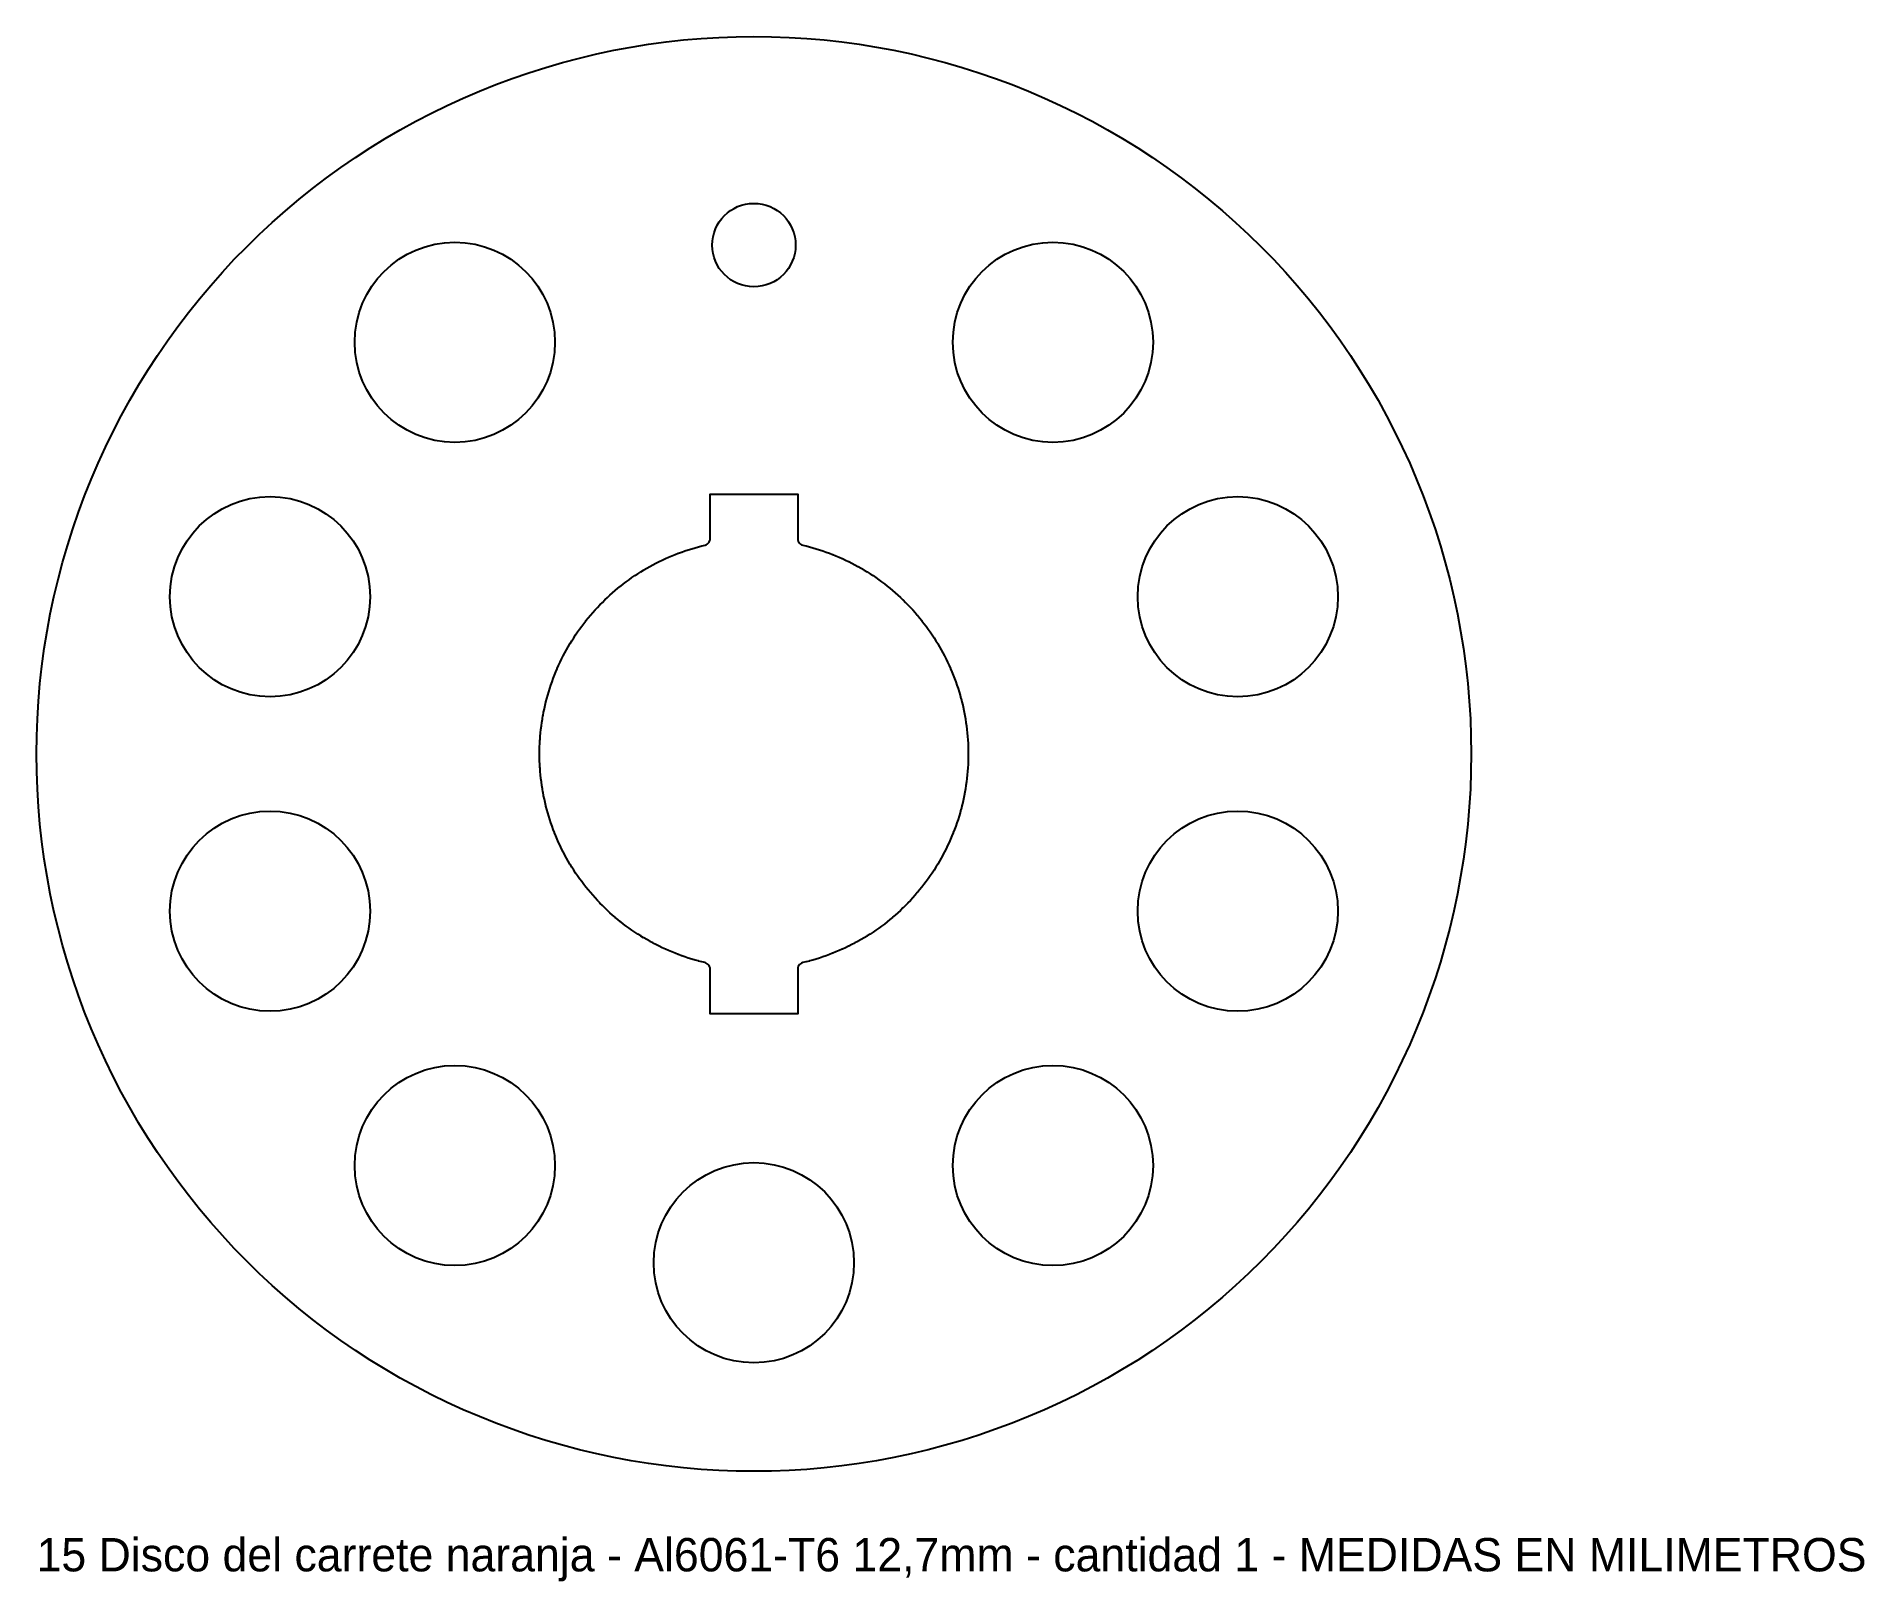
# Model space of a CAD drawing. Header units: millimetres. Extents: x -86 to 133, y -99 to 86.
import ezdxf

# ---------------------------------------------------------------- set-up
doc = ezdxf.new("R2010")
doc.units = ezdxf.units.MM
doc.layers.add('CORTE', color=1, linetype='Continuous')
doc.layers.add('NOTAS', color=3, linetype='Continuous')

msp = doc.modelspace()

# ---------------------------------------------------------------- linework, layer by layer
at = {"layer": 'CORTE'}
for points in [[(86, 0), (85.97, -2.11), (85.9, -4.22), (85.77, -6.33), (85.59, -8.43), (85.35, -10.53), (85.07, -12.62), (84.73, -14.7), (84.35, -16.78), (83.91, -18.84), (83.42, -20.9), (82.88, -22.94), (82.3, -24.96), (81.66, -26.98), (80.97, -28.97), (80.24, -30.95), (79.45, -32.91), (78.62, -34.85), (77.74, -36.77), (76.82, -38.67), (75.85, -40.54), (74.83, -42.39), (73.76, -44.21), (72.66, -46.01), (71.51, -47.78), (70.31, -49.52), (69.08, -51.23), (67.8, -52.91), (66.48, -54.56), (65.12, -56.17), (63.72, -57.75), (62.29, -59.3), (60.81, -60.81), (59.3, -62.29), (57.75, -63.72), (56.17, -65.12), (54.56, -66.48), (52.91, -67.8), (51.23, -69.08), (49.52, -70.31), (47.78, -71.51), (46.01, -72.66), (44.21, -73.76), (42.39, -74.83), (40.54, -75.85), (38.67, -76.82), (36.77, -77.74), (34.85, -78.62), (32.91, -79.45), (30.95, -80.24), (28.97, -80.97), (26.98, -81.66), (24.96, -82.3), (22.94, -82.88), (20.9, -83.42), (18.84, -83.91), (16.78, -84.35), (14.7, -84.73), (12.62, -85.07), (10.53, -85.35), (8.43, -85.59), (6.33, -85.77), (4.22, -85.9), (2.11, -85.97), (0, -86), (-2.11, -85.97), (-4.22, -85.9), (-6.33, -85.77), (-8.43, -85.59), (-10.53, -85.35), (-12.62, -85.07), (-14.7, -84.73), (-16.78, -84.35), (-18.84, -83.91), (-20.9, -83.42), (-22.94, -82.88), (-24.96, -82.3), (-26.98, -81.66), (-28.97, -80.97), (-30.95, -80.24), (-32.91, -79.45), (-34.85, -78.62), (-36.77, -77.74), (-38.67, -76.82), (-40.54, -75.85), (-42.39, -74.83), (-44.21, -73.76), (-46.01, -72.66), (-47.78, -71.51), (-49.52, -70.31), (-51.23, -69.08), (-52.91, -67.8), (-54.56, -66.48), (-56.17, -65.12), (-57.75, -63.72), (-59.3, -62.29), (-60.81, -60.81), (-62.29, -59.3), (-63.72, -57.75), (-65.12, -56.17), (-66.48, -54.56), (-67.8, -52.91), (-69.08, -51.23), (-70.31, -49.52), (-71.51, -47.78), (-72.66, -46.01), (-73.76, -44.21), (-74.83, -42.39), (-75.85, -40.54), (-76.82, -38.67), (-77.74, -36.77), (-78.62, -34.85), (-79.45, -32.91), (-80.24, -30.95), (-80.97, -28.97), (-81.66, -26.98), (-82.3, -24.96), (-82.88, -22.94), (-83.42, -20.9), (-83.91, -18.84), (-84.35, -16.78), (-84.73, -14.7), (-85.07, -12.62), (-85.35, -10.53), (-85.59, -8.43), (-85.77, -6.33), (-85.9, -4.22), (-85.97, -2.11), (-86, 0), (-85.97, 2.11), (-85.9, 4.22), (-85.77, 6.33), (-85.59, 8.43), (-85.35, 10.53), (-85.07, 12.62), (-84.73, 14.7), (-84.35, 16.78), (-83.91, 18.84), (-83.42, 20.9), (-82.88, 22.94), (-82.3, 24.96), (-81.66, 26.98), (-80.97, 28.97), (-80.24, 30.95), (-79.45, 32.91), (-78.62, 34.85), (-77.74, 36.77), (-76.82, 38.67), (-75.85, 40.54), (-74.83, 42.39), (-73.76, 44.21), (-72.66, 46.01), (-71.51, 47.78), (-70.31, 49.52), (-69.08, 51.23), (-67.8, 52.91), (-66.48, 54.56), (-65.12, 56.17), (-63.72, 57.75), (-62.29, 59.3), (-60.81, 60.81), (-59.3, 62.29), (-57.75, 63.72), (-56.17, 65.12), (-54.56, 66.48), (-52.91, 67.8), (-51.23, 69.08), (-49.52, 70.31), (-47.78, 71.51), (-46.01, 72.66), (-44.21, 73.76), (-42.39, 74.83), (-40.54, 75.85), (-38.67, 76.82), (-36.77, 77.74), (-34.85, 78.62), (-32.91, 79.45), (-30.95, 80.24), (-28.97, 80.97), (-26.98, 81.66), (-24.96, 82.3), (-22.94, 82.88), (-20.9, 83.42), (-18.84, 83.91), (-16.78, 84.35), (-14.7, 84.73), (-12.62, 85.07), (-10.53, 85.35), (-8.43, 85.59), (-6.33, 85.77), (-4.22, 85.9), (-2.11, 85.97), (0, 86), (2.11, 85.97), (4.22, 85.9), (6.33, 85.77), (8.43, 85.59), (10.53, 85.35), (12.62, 85.07), (14.7, 84.73), (16.78, 84.35), (18.84, 83.91), (20.9, 83.42), (22.94, 82.88), (24.96, 82.3), (26.98, 81.66), (28.97, 80.97), (30.95, 80.24), (32.91, 79.45), (34.85, 78.62), (36.77, 77.74), (38.67, 76.82), (40.54, 75.85), (42.39, 74.83), (44.21, 73.76), (46.01, 72.66), (47.78, 71.51), (49.52, 70.31), (51.23, 69.08), (52.91, 67.8), (54.56, 66.48), (56.17, 65.12), (57.75, 63.72), (59.3, 62.29), (60.81, 60.81), (62.29, 59.3), (63.72, 57.75), (65.12, 56.17), (66.48, 54.56), (67.8, 52.91), (69.08, 51.23), (70.31, 49.52), (71.51, 47.78), (72.66, 46.01), (73.76, 44.21), (74.83, 42.39), (75.85, 40.54), (76.82, 38.67), (77.74, 36.77), (78.62, 34.85), (79.45, 32.91), (80.24, 30.95), (80.97, 28.97), (81.66, 26.98), (82.3, 24.96), (82.88, 22.94), (83.42, 20.9), (83.91, 18.84), (84.35, 16.78), (84.73, 14.7), (85.07, 12.62), (85.35, 10.53), (85.59, 8.43), (85.77, 6.33), (85.9, 4.22), (85.97, 2.11), (86, 0)], [(-5.25, -25.8), (-5.26, -25.65), (-5.31, -25.5), (-5.38, -25.37), (-5.47, -25.25), (-5.59, -25.15), (-5.72, -25.07), (-5.86, -25.02), (-6.24, -24.93), (-6.25, -24.93), (-6.65, -24.83), (-6.65, -24.82), (-7.05, -24.71), (-7.06, -24.71), (-7.46, -24.59), (-7.46, -24.59), (-7.86, -24.47), (-7.86, -24.47), (-8.26, -24.34), (-8.26, -24.34), (-8.65, -24.2), (-8.66, -24.2), (-9.05, -24.05), (-9.06, -24.05), (-9.44, -23.9), (-9.45, -23.9), (-9.83, -23.74), (-9.84, -23.74), (-10.22, -23.58), (-10.23, -23.58), (-10.6, -23.41), (-10.61, -23.41), (-10.99, -23.23), (-10.99, -23.23), (-11.36, -23.05), (-11.37, -23.05), (-11.74, -22.86), (-11.75, -22.86), (-12.11, -22.67), (-12.12, -22.66), (-12.48, -22.47), (-12.49, -22.46), (-12.85, -22.26), (-12.85, -22.26), (-13.21, -22.05), (-13.22, -22.04), (-13.57, -21.83), (-13.57, -21.82), (-13.92, -21.6), (-13.93, -21.6), (-14.28, -21.37), (-14.28, -21.37), (-14.62, -21.13), (-14.63, -21.13), (-14.97, -20.89), (-14.97, -20.89), (-15.31, -20.64), (-15.31, -20.64), (-15.64, -20.39), (-15.65, -20.39), (-15.97, -20.13), (-15.98, -20.13), (-16.3, -19.87), (-16.31, -19.86), (-16.62, -19.6), (-16.63, -19.59), (-16.94, -19.32), (-16.95, -19.32), (-17.26, -19.04), (-17.26, -19.04), (-17.57, -18.76), (-17.57, -18.76), (-17.87, -18.47), (-17.88, -18.47), (-18.17, -18.17), (-18.17, -18.17), (-18.47, -17.88), (-18.47, -17.87), (-18.76, -17.57), (-18.76, -17.57), (-19.04, -17.26), (-19.04, -17.26), (-19.32, -16.95), (-19.32, -16.94), (-19.59, -16.63), (-19.6, -16.62), (-19.86, -16.31), (-19.87, -16.3), (-20.13, -15.98), (-20.13, -15.97), (-20.39, -15.65), (-20.39, -15.64), (-20.64, -15.31), (-20.64, -15.31), (-20.89, -14.97), (-20.89, -14.97), (-21.13, -14.63), (-21.13, -14.62), (-21.37, -14.28), (-21.37, -14.28), (-21.6, -13.93), (-21.6, -13.92), (-21.82, -13.57), (-21.83, -13.57), (-22.04, -13.22), (-22.05, -13.21), (-22.26, -12.85), (-22.26, -12.85), (-22.46, -12.49), (-22.47, -12.48), (-22.66, -12.12), (-22.67, -12.11), (-22.86, -11.75), (-22.86, -11.74), (-23.05, -11.37), (-23.05, -11.36), (-23.23, -10.99), (-23.23, -10.99), (-23.41, -10.61), (-23.41, -10.6), (-23.58, -10.23), (-23.58, -10.22), (-23.74, -9.84), (-23.74, -9.83), (-23.9, -9.45), (-23.9, -9.44), (-24.05, -9.06), (-24.05, -9.05), (-24.2, -8.66), (-24.2, -8.65), (-24.34, -8.26), (-24.34, -8.26), (-24.47, -7.86), (-24.47, -7.86), (-24.59, -7.46), (-24.59, -7.46), (-24.71, -7.06), (-24.71, -7.05), (-24.82, -6.65), (-24.83, -6.65), (-24.93, -6.25), (-24.93, -6.24), (-25.03, -5.84), (-25.03, -5.83), (-25.12, -5.43), (-25.12, -5.42), (-25.21, -5.02), (-25.21, -5.01), (-25.28, -4.6), (-25.29, -4.6), (-25.36, -4.19), (-25.36, -4.18), (-25.42, -3.77), (-25.42, -3.77), (-25.48, -3.36), (-25.48, -3.35), (-25.53, -2.94), (-25.53, -2.93), (-25.58, -2.52), (-25.58, -2.52), (-25.61, -2.1), (-25.61, -2.1), (-25.64, -1.68), (-25.65, -1.68), (-25.67, -1.26), (-25.67, -1.26), (-25.69, -0.84), (-25.69, -0.84), (-25.7, -0.42), (-25.7, -0.42), (-25.7, 0), (-25.7, 0), (-25.7, 0.42), (-25.7, 0.42), (-25.69, 0.84), (-25.69, 0.84), (-25.67, 1.26), (-25.67, 1.26), (-25.65, 1.68), (-25.64, 1.68), (-25.61, 2.1), (-25.61, 2.1), (-25.58, 2.52), (-25.58, 2.52), (-25.53, 2.93), (-25.53, 2.94), (-25.48, 3.35), (-25.48, 3.36), (-25.42, 3.77), (-25.42, 3.77), (-25.36, 4.18), (-25.36, 4.19), (-25.29, 4.6), (-25.28, 4.6), (-25.21, 5.01), (-25.21, 5.02), (-25.12, 5.42), (-25.12, 5.43), (-25.03, 5.83), (-25.03, 5.84), (-24.93, 6.24), (-24.93, 6.25), (-24.83, 6.65), (-24.82, 6.65), (-24.71, 7.05), (-24.71, 7.06), (-24.59, 7.46), (-24.59, 7.46), (-24.47, 7.86), (-24.47, 7.86), (-24.34, 8.26), (-24.34, 8.26), (-24.2, 8.65), (-24.2, 8.66), (-24.05, 9.05), (-24.05, 9.06), (-23.9, 9.44), (-23.9, 9.45), (-23.74, 9.83), (-23.74, 9.84), (-23.58, 10.22), (-23.58, 10.23), (-23.41, 10.6), (-23.41, 10.61), (-23.23, 10.99), (-23.23, 10.99), (-23.05, 11.36), (-23.05, 11.37), (-22.86, 11.74), (-22.86, 11.75), (-22.67, 12.11), (-22.66, 12.12), (-22.47, 12.48), (-22.46, 12.49), (-22.26, 12.85), (-22.26, 12.85), (-22.05, 13.21), (-22.04, 13.22), (-21.83, 13.57), (-21.82, 13.57), (-21.6, 13.92), (-21.6, 13.93), (-21.37, 14.28), (-21.37, 14.28), (-21.13, 14.62), (-21.13, 14.63), (-20.89, 14.97), (-20.89, 14.97), (-20.64, 15.31), (-20.64, 15.31), (-20.39, 15.64), (-20.39, 15.65), (-20.13, 15.97), (-20.13, 15.98), (-19.87, 16.3), (-19.86, 16.31), (-19.6, 16.62), (-19.59, 16.63), (-19.32, 16.94), (-19.32, 16.95), (-19.04, 17.26), (-19.04, 17.26), (-18.76, 17.57), (-18.76, 17.57), (-18.47, 17.87), (-18.47, 17.88), (-18.17, 18.17), (-18.17, 18.17), (-17.88, 18.47), (-17.87, 18.47), (-17.57, 18.76), (-17.57, 18.76), (-17.26, 19.04), (-17.26, 19.04), (-16.95, 19.32), (-16.94, 19.32), (-16.63, 19.59), (-16.62, 19.6), (-16.31, 19.86), (-16.3, 19.87), (-15.98, 20.13), (-15.97, 20.13), (-15.65, 20.39), (-15.64, 20.39), (-15.31, 20.64), (-15.31, 20.64), (-14.97, 20.89), (-14.97, 20.89), (-14.63, 21.13), (-14.62, 21.13), (-14.28, 21.37), (-14.28, 21.37), (-13.93, 21.6), (-13.92, 21.6), (-13.57, 21.82), (-13.57, 21.83), (-13.22, 22.04), (-13.21, 22.05), (-12.85, 22.26), (-12.85, 22.26), (-12.49, 22.46), (-12.48, 22.47), (-12.12, 22.66), (-12.11, 22.67), (-11.75, 22.86), (-11.74, 22.86), (-11.37, 23.05), (-11.36, 23.05), (-10.99, 23.23), (-10.99, 23.23), (-10.61, 23.41), (-10.6, 23.41), (-10.23, 23.58), (-10.22, 23.58), (-9.84, 23.74), (-9.83, 23.74), (-9.45, 23.9), (-9.44, 23.9), (-9.06, 24.05), (-9.05, 24.05), (-8.66, 24.2), (-8.65, 24.2), (-8.26, 24.34), (-8.26, 24.34), (-7.86, 24.47), (-7.86, 24.47), (-7.46, 24.59), (-7.46, 24.59), (-7.06, 24.71), (-7.05, 24.71), (-6.65, 24.82), (-6.65, 24.83), (-6.25, 24.93), (-6.24, 24.93), (-5.86, 25.02), (-5.72, 25.07), (-5.59, 25.15), (-5.47, 25.25), (-5.38, 25.37), (-5.31, 25.5), (-5.26, 25.65), (-5.25, 25.8), (-5.25, 31.11), (-5.25, 31.15), (-5.21, 31.15), (5.21, 31.15), (5.25, 31.15), (5.25, 31.11), (5.25, 25.8), (5.26, 25.65), (5.31, 25.5), (5.38, 25.37), (5.47, 25.25), (5.59, 25.15), (5.72, 25.07), (5.86, 25.02), (6.24, 24.93), (6.25, 24.93), (6.65, 24.83), (6.65, 24.82), (7.05, 24.71), (7.06, 24.71), (7.46, 24.59), (7.46, 24.59), (7.86, 24.47), (7.86, 24.47), (8.26, 24.34), (8.26, 24.34), (8.65, 24.2), (8.66, 24.2), (9.05, 24.05), (9.06, 24.05), (9.44, 23.9), (9.45, 23.9), (9.83, 23.74), (9.84, 23.74), (10.22, 23.58), (10.23, 23.58), (10.6, 23.41), (10.61, 23.41), (10.99, 23.23), (10.99, 23.23), (11.36, 23.05), (11.37, 23.05), (11.74, 22.86), (11.75, 22.86), (12.11, 22.67), (12.12, 22.66), (12.48, 22.47), (12.49, 22.46), (12.85, 22.26), (12.85, 22.26), (13.21, 22.05), (13.22, 22.04), (13.57, 21.83), (13.57, 21.82), (13.92, 21.6), (13.93, 21.6), (14.28, 21.37), (14.28, 21.37), (14.62, 21.13), (14.63, 21.13), (14.97, 20.89), (14.97, 20.89), (15.31, 20.64), (15.31, 20.64), (15.64, 20.39), (15.65, 20.39), (15.97, 20.13), (15.98, 20.13), (16.3, 19.87), (16.31, 19.86), (16.62, 19.6), (16.63, 19.59), (16.94, 19.32), (16.95, 19.32), (17.26, 19.04), (17.26, 19.04), (17.57, 18.76), (17.57, 18.76), (17.87, 18.47), (17.88, 18.47), (18.17, 18.17), (18.17, 18.17), (18.47, 17.88), (18.47, 17.87), (18.76, 17.57), (18.76, 17.57), (19.04, 17.26), (19.04, 17.26), (19.32, 16.95), (19.32, 16.94), (19.59, 16.63), (19.6, 16.62), (19.86, 16.31), (19.87, 16.3), (20.13, 15.98), (20.13, 15.97), (20.39, 15.65), (20.39, 15.64), (20.64, 15.31), (20.64, 15.31), (20.89, 14.97), (20.89, 14.97), (21.13, 14.63), (21.13, 14.62), (21.37, 14.28), (21.37, 14.28), (21.6, 13.93), (21.6, 13.92), (21.82, 13.57), (21.83, 13.57), (22.04, 13.22), (22.05, 13.21), (22.26, 12.85), (22.26, 12.85), (22.46, 12.49), (22.47, 12.48), (22.66, 12.12), (22.67, 12.11), (22.86, 11.75), (22.86, 11.74), (23.05, 11.37), (23.05, 11.36), (23.23, 10.99), (23.23, 10.99), (23.41, 10.61), (23.41, 10.6), (23.58, 10.23), (23.58, 10.22), (23.74, 9.84), (23.74, 9.83), (23.9, 9.45), (23.9, 9.44), (24.05, 9.06), (24.05, 9.05), (24.2, 8.66), (24.2, 8.65), (24.34, 8.26), (24.34, 8.26), (24.47, 7.86), (24.47, 7.86), (24.59, 7.46), (24.59, 7.46), (24.71, 7.06), (24.71, 7.05), (24.82, 6.65), (24.83, 6.65), (24.93, 6.25), (24.93, 6.24), (25.03, 5.84), (25.03, 5.83), (25.12, 5.43), (25.12, 5.42), (25.21, 5.02), (25.21, 5.01), (25.28, 4.6), (25.29, 4.6), (25.36, 4.19), (25.36, 4.18), (25.42, 3.77), (25.42, 3.77), (25.48, 3.36), (25.48, 3.35), (25.53, 2.94), (25.53, 2.93), (25.58, 2.52), (25.58, 2.52), (25.61, 2.1), (25.61, 2.1), (25.64, 1.68), (25.65, 1.68), (25.67, 1.26), (25.67, 1.26), (25.69, 0.84), (25.69, 0.84), (25.7, 0.42), (25.7, 0.42), (25.7, 0), (25.7, 0), (25.7, -0.42), (25.7, -0.42), (25.69, -0.84), (25.69, -0.84), (25.67, -1.26), (25.67, -1.26), (25.65, -1.68), (25.64, -1.68), (25.61, -2.1), (25.61, -2.1), (25.58, -2.52), (25.58, -2.52), (25.53, -2.93), (25.53, -2.94), (25.48, -3.35), (25.48, -3.36), (25.42, -3.77), (25.42, -3.77), (25.36, -4.18), (25.36, -4.19), (25.29, -4.6), (25.28, -4.6), (25.21, -5.01), (25.21, -5.02), (25.12, -5.42), (25.12, -5.43), (25.03, -5.83), (25.03, -5.84), (24.93, -6.24), (24.93, -6.25), (24.83, -6.65), (24.82, -6.65), (24.71, -7.05), (24.71, -7.06), (24.59, -7.46), (24.59, -7.46), (24.47, -7.86), (24.47, -7.86), (24.34, -8.26), (24.34, -8.26), (24.2, -8.65), (24.2, -8.66), (24.05, -9.05), (24.05, -9.06), (23.9, -9.44), (23.9, -9.45), (23.74, -9.83), (23.74, -9.84), (23.58, -10.22), (23.58, -10.23), (23.41, -10.6), (23.41, -10.61), (23.23, -10.99), (23.23, -10.99), (23.05, -11.36), (23.05, -11.37), (22.86, -11.74), (22.86, -11.75), (22.67, -12.11), (22.66, -12.12), (22.47, -12.48), (22.46, -12.49), (22.26, -12.85), (22.26, -12.85), (22.05, -13.21), (22.04, -13.22), (21.83, -13.57), (21.82, -13.57), (21.6, -13.92), (21.6, -13.93), (21.37, -14.28), (21.37, -14.28), (21.13, -14.62), (21.13, -14.63), (20.89, -14.97), (20.89, -14.97), (20.64, -15.31), (20.64, -15.31), (20.39, -15.64), (20.39, -15.65), (20.13, -15.97), (20.13, -15.98), (19.87, -16.3), (19.86, -16.31), (19.6, -16.62), (19.59, -16.63), (19.32, -16.94), (19.32, -16.95), (19.04, -17.26), (19.04, -17.26), (18.76, -17.57), (18.76, -17.57), (18.47, -17.87), (18.47, -17.88), (18.17, -18.17), (18.17, -18.17), (17.88, -18.47), (17.87, -18.47), (17.57, -18.76), (17.57, -18.76), (17.26, -19.04), (17.26, -19.04), (16.95, -19.32), (16.94, -19.32), (16.63, -19.59), (16.62, -19.6), (16.31, -19.86), (16.3, -19.87), (15.98, -20.13), (15.97, -20.13), (15.65, -20.39), (15.64, -20.39), (15.31, -20.64), (15.31, -20.64), (14.97, -20.89), (14.97, -20.89), (14.63, -21.13), (14.62, -21.13), (14.28, -21.37), (14.28, -21.37), (13.93, -21.6), (13.92, -21.6), (13.57, -21.82), (13.57, -21.83), (13.22, -22.04), (13.21, -22.05), (12.85, -22.26), (12.85, -22.26), (12.49, -22.46), (12.48, -22.47), (12.12, -22.66), (12.11, -22.67), (11.75, -22.86), (11.74, -22.86), (11.37, -23.05), (11.36, -23.05), (10.99, -23.23), (10.99, -23.23), (10.61, -23.41), (10.6, -23.41), (10.23, -23.58), (10.22, -23.58), (9.84, -23.74), (9.83, -23.74), (9.45, -23.9), (9.44, -23.9), (9.06, -24.05), (9.05, -24.05), (8.66, -24.2), (8.65, -24.2), (8.26, -24.34), (8.26, -24.34), (7.86, -24.47), (7.86, -24.47), (7.46, -24.59), (7.46, -24.59), (7.06, -24.71), (7.05, -24.71), (6.65, -24.82), (6.65, -24.83), (6.25, -24.93), (6.24, -24.93), (5.86, -25.02), (5.72, -25.07), (5.59, -25.15), (5.47, -25.25), (5.38, -25.37), (5.31, -25.5), (5.26, -25.65), (5.25, -25.8), (5.25, -31.11), (5.25, -31.15), (5.21, -31.15), (-5.21, -31.15), (-5.25, -31.15), (-5.25, -31.11), (-5.25, -25.8)]]:
    msp.add_lwpolyline(points, close=True, dxfattribs=at)
for centre, radius in [((0, 61), 5), ((-35.85, 49.35), 12), ((35.85, 49.35), 12), ((-58.01, 18.85), 12), ((58.01, 18.85), 12), ((-58.01, -18.85), 12), ((58.01, -18.85), 12), ((-35.85, -49.35), 12), ((35.85, -49.35), 12), ((0, -61), 12)]:
    msp.add_circle(centre, radius, dxfattribs=at)

# ---------------------------------------------------------------- texts
at = {"layer": 'NOTAS'}
msp.add_text('15 Disco del carrete naranja - Al6061-T6 12,7mm - cantidad 1 - MEDIDAS EN MILIMETROS', height=4, dxfattribs=at).set_placement((-86, -98))

doc.saveas('drawing.dxf')
